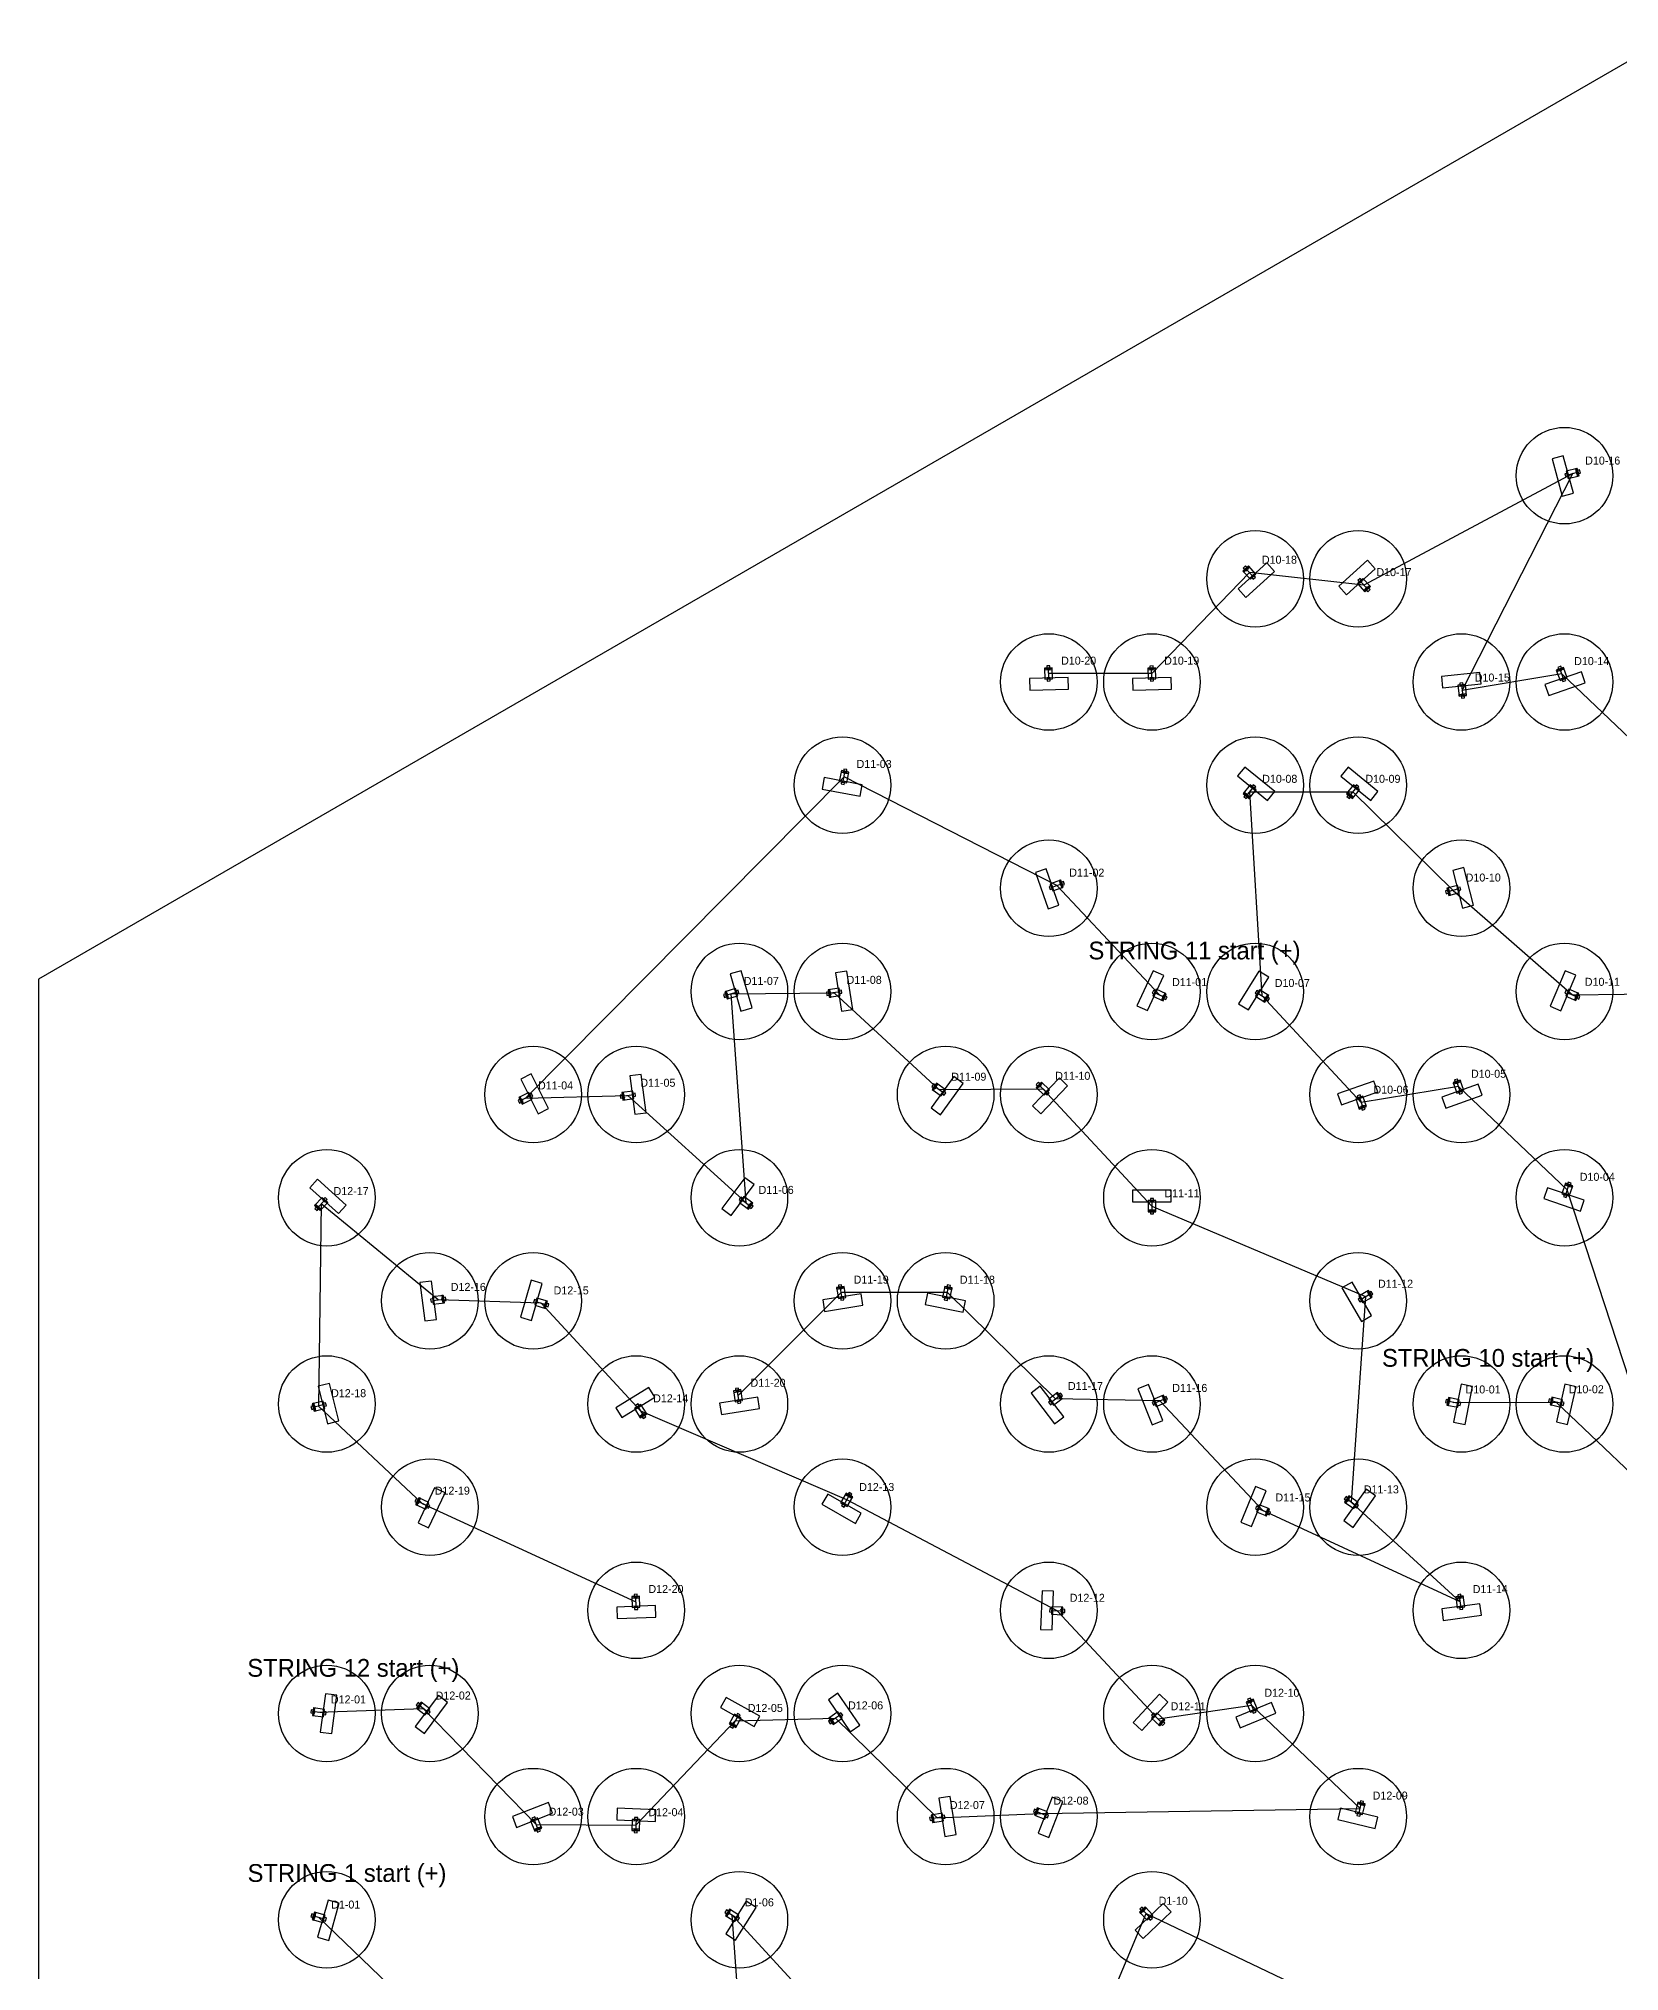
# Model space of a CAD drawing. Header units: millimetres. Extents: x -183 to 183, y -212 to 212.
# Drawn here: x -183.2 to -5.4, y -5.8 to 211.5 of the extents above; entities that cross this region are included whole.
import ezdxf

# ---------------------------------------------------------------- set-up
doc = ezdxf.new("R2010")
doc.units = ezdxf.units.MM
for name, color, linetype in [('ASM_ARROW', 4, 'Continuous'), ('ASM_BODY', 2, 'Continuous'), ('ASM_CATHODE_BAR', 6, 'Continuous'), ('ASM_PAD_ANODE', 1, 'Continuous'), ('ASM_PAD_CATHODE', 5, 'Continuous'), ('ASM_REF', 7, 'Continuous'), ('ASM_STRING_PATH', 30, 'Continuous'), ('CELL_DISC', 8, 'Continuous'), ('CELL_ISLAND', 3, 'Continuous'), ('OUTLINE', 7, 'Continuous')]:
    doc.layers.add(name, color=color, linetype=linetype)

msp = doc.modelspace()

# ---------------------------------------------------------------- linework, layer by layer
at = {"layer": 'ASM_ARROW'}
for p, q in [((-11.34, 162.47), (-10.03, 162.83)), ((-10.03, 162.83), (-10.36, 162.89)), ((-10.03, 162.83), (-10.28, 162.6)), ((-46.59, 151), (-47.49, 152)), ((-47.49, 152), (-47.18, 151.88)), ((-47.49, 152), (-47.4, 151.68)), ((-34.62, 150.6), (-33.71, 149.6)), ((-33.71, 149.6), (-34.02, 149.72)), ((-33.71, 149.6), (-33.8, 149.92)), ((-69.64, 140.82), (-69.78, 140.52)), ((-69.61, 139.47), (-69.64, 140.82)), ((-69.64, 140.82), (-69.49, 140.53)), ((-58.05, 140.82), (-58.19, 140.52)), ((-58.01, 139.47), (-58.05, 140.82)), ((-58.05, 140.82), (-57.89, 140.53)), ((-12.14, 140.73), (-12.18, 140.4)), ((-11.69, 139.46), (-12.14, 140.73)), ((-12.14, 140.73), (-11.9, 140.5)), ((-23.03, 137.58), (-23.21, 137.87)), ((-23.17, 138.93), (-23.03, 137.58)), ((-23.03, 137.58), (-22.91, 137.9)), ((-92.75, 127.87), (-92.5, 129.2)), ((-92.5, 129.2), (-92.7, 128.93)), ((-92.5, 129.2), (-92.41, 128.87)), ((-46.57, 127.39), (-47.43, 126.34)), ((-47.43, 126.34), (-47.35, 126.67)), ((-47.43, 126.34), (-47.12, 126.48)), ((-34.97, 127.39), (-35.83, 126.34)), ((-35.83, 126.34), (-35.75, 126.67)), ((-35.83, 126.34), (-35.52, 126.48)), ((-69.34, 116.09), (-68.06, 116.53)), ((-68.06, 116.53), (-68.4, 116.58)), ((-68.06, 116.53), (-68.3, 116.29)), ((-23.47, 115.93), (-24.77, 115.59)), ((-24.77, 115.59), (-24.52, 115.81)), ((-24.77, 115.59), (-24.45, 115.52)), ((-93.07, 104.36), (-94.41, 104.15)), ((-94.41, 104.15), (-94.13, 104.34)), ((-104.66, 104.32), (-105.96, 103.94)), ((-105.96, 103.94), (-105.71, 104.17)), ((-105.96, 103.94), (-105.63, 103.88)), ((-94.41, 104.15), (-94.09, 104.05)), ((-57.75, 104.28), (-56.53, 103.71)), ((-56.53, 103.71), (-56.86, 103.7)), ((-56.53, 103.71), (-56.74, 103.97)), ((-46.17, 104.25), (-45.02, 103.54)), ((-45.02, 103.54), (-45.35, 103.57)), ((-45.02, 103.54), (-45.19, 103.83)), ((-11.35, 104.29), (-10.1, 103.77)), ((-10.1, 103.77), (-10.44, 103.75)), ((-10.1, 103.77), (-10.32, 104.02)), ((-81.42, 92.96), (-82.51, 93.76)), ((-82.51, 93.76), (-82.18, 93.7)), ((-82.51, 93.76), (-82.36, 93.46)), ((-69.8, 92.99), (-70.77, 93.93)), ((-70.77, 93.93), (-70.45, 93.83)), ((-70.77, 93.93), (-70.66, 93.62)), ((-23.75, 94.33), (-23.79, 94)), ((-23.29, 93.06), (-23.75, 94.33)), ((-23.75, 94.33), (-23.51, 94.1)), ((-127.85, 92.68), (-129.06, 92.08)), ((-129.06, 92.08), (-128.85, 92.35)), ((-129.06, 92.08), (-128.72, 92.08)), ((-117.61, 92.59), (-117.33, 92.78)), ((-116.27, 92.77), (-117.61, 92.59)), ((-117.61, 92.59), (-117.3, 92.48)), ((-34.71, 92.54), (-34.26, 91.27)), ((-34.26, 91.27), (-34.5, 91.5)), ((-34.26, 91.27), (-34.22, 91.6)), ((-11.51, 81.46), (-11.07, 82.74)), ((-11.07, 82.74), (-11.31, 82.5)), ((-11.07, 82.74), (-11.03, 82.4)), ((-150.98, 81), (-151.89, 79.99)), ((-104.18, 81.03), (-103.1, 80.23)), ((-103.1, 80.23), (-103.25, 80.53)), ((-58, 80.92), (-58, 79.58)), ((-151.89, 79.99), (-151.8, 80.32)), ((-151.89, 79.99), (-151.58, 80.12)), ((-103.1, 80.23), (-103.43, 80.29)), ((-58, 79.58), (-58.15, 79.88)), ((-58, 79.58), (-57.85, 79.88)), ((-138.93, 69.64), (-137.59, 69.81)), ((-137.59, 69.81), (-137.9, 69.92)), ((-137.59, 69.81), (-137.87, 69.62)), ((-93.06, 71.2), (-93.16, 70.88)), ((-92.84, 69.87), (-93.06, 71.2)), ((-93.06, 71.2), (-92.86, 70.93)), ((-81.15, 69.87), (-80.88, 71.19)), ((-80.88, 71.19), (-81.08, 70.93)), ((-80.88, 71.19), (-80.79, 70.87)), ((-34.56, 69.74), (-33.4, 70.42)), ((-33.4, 70.42), (-33.73, 70.39)), ((-33.4, 70.42), (-33.58, 70.14)), ((-127.34, 69.52), (-126.04, 69.14)), ((-126.04, 69.14), (-126.37, 69.08)), ((-126.04, 69.14), (-126.29, 69.37)), ((-104.65, 59.6), (-104.75, 59.29)), ((-104.44, 58.27), (-104.65, 59.6)), ((-104.65, 59.6), (-104.46, 59.33)), ((-69.38, 58.17), (-68.31, 58.99)), ((-68.31, 58.99), (-68.64, 58.93)), ((-68.31, 58.99), (-68.46, 58.69)), ((-151.07, 57.93), (-152.38, 57.61)), ((-152.38, 57.61), (-152.12, 57.82)), ((-152.38, 57.61), (-152.05, 57.53)), ((-115.86, 57.77), (-115.15, 56.62)), ((-115.15, 56.62), (-115.43, 56.79)), ((-115.15, 56.62), (-115.18, 56.95)), ((-57.74, 58.1), (-56.49, 58.61)), ((-56.49, 58.61), (-56.83, 58.64)), ((-56.49, 58.61), (-56.72, 58.36)), ((-24.79, 58.32), (-24.47, 58.41)), ((-23.47, 58.05), (-24.79, 58.32)), ((-24.79, 58.32), (-24.53, 58.11)), ((-13.19, 58.36), (-12.86, 58.44)), ((-11.87, 58.06), (-13.19, 58.36)), ((-13.19, 58.36), (-12.93, 58.15)), ((-140.67, 47.1), (-140.33, 47.11)), ((-139.45, 46.52), (-140.67, 47.1)), ((-140.67, 47.1), (-140.46, 46.83)), ((-92.66, 46.64), (-91.99, 47.81)), ((-91.99, 47.81), (-92.27, 47.62)), ((-91.99, 47.81), (-92.01, 47.47)), ((-46.15, 46.3), (-44.9, 45.78)), ((-44.9, 45.78), (-45.23, 45.76)), ((-44.9, 45.78), (-45.12, 46.04)), ((-35.02, 46.56), (-36.12, 47.34)), ((-36.12, 47.34), (-35.79, 47.29)), ((-36.12, 47.34), (-35.97, 47.04)), ((-116.06, 36.42), (-116.2, 36.12)), ((-116.01, 35.08), (-116.06, 36.42)), ((-116.06, 36.42), (-115.9, 36.13)), ((-69.33, 34.79), (-67.98, 34.73)), ((-67.98, 34.73), (-68.27, 34.9)), ((-23.41, 36.41), (-23.52, 36.09)), ((-23.24, 35.07), (-23.41, 36.41)), ((-23.41, 36.41), (-23.23, 36.13)), ((-67.98, 34.73), (-68.28, 34.6)), ((-139.42, 23.36), (-140.5, 24.18)), ((-140.5, 24.18), (-140.17, 24.12)), ((-140.5, 24.18), (-140.35, 23.88)), ((-47.02, 24.7), (-47.04, 24.37)), ((-46.51, 23.45), (-47.02, 24.7)), ((-47.02, 24.7), (-46.77, 24.48)), ((-152.41, 23.41), (-152.09, 23.52)), ((-151.07, 23.24), (-152.41, 23.41)), ((-152.41, 23.41), (-152.13, 23.23)), ((-104.53, 22.96), (-105.19, 21.78)), ((-105.19, 21.78), (-105.18, 22.12)), ((-105.19, 21.78), (-104.91, 21.97)), ((-93.03, 23.05), (-94.14, 22.29)), ((-94.14, 22.29), (-93.98, 22.58)), ((-94.14, 22.29), (-93.81, 22.33)), ((-57.8, 23.01), (-56.81, 22.1)), ((-56.81, 22.1), (-57.13, 22.19)), ((-56.81, 22.1), (-56.92, 22.41)), ((-34.74, 11.87), (-34.42, 13.18)), ((-34.42, 13.18), (-34.64, 12.92)), ((-34.42, 13.18), (-34.35, 12.85)), ((-127.5, 11.34), (-127.01, 10.09)), ((-116.01, 11.32), (-116.07, 9.98)), ((-81.47, 11.56), (-82.81, 11.35)), ((-82.81, 11.35), (-82.53, 11.54)), ((-82.81, 11.35), (-82.49, 11.25)), ((-71.11, 12.2), (-70.78, 12.22)), ((-69.86, 11.7), (-71.11, 12.2)), ((-71.11, 12.2), (-70.89, 11.95)), ((-127.01, 10.09), (-127.26, 10.31)), ((-127.01, 10.09), (-126.98, 10.42)), ((-116.07, 9.98), (-116.2, 10.28)), ((-116.07, 9.98), (-115.9, 10.27)), ((-152.36, 0.45), (-152.03, 0.51)), ((-151.06, 0.07), (-152.36, 0.45)), ((-152.36, 0.45), (-152.12, 0.22)), ((-104.63, 0.15), (-105.78, 0.87)), ((-105.78, 0.87), (-105.44, 0.83)), ((-105.78, 0.87), (-105.6, 0.58)), ((-58.19, 0.2), (-59.12, 1.18)), ((-59.12, 1.18), (-58.8, 1.07)), ((-59.12, 1.18), (-59.02, 0.86))]:
    msp.add_line(p, q, dxfattribs=at)
at = {"layer": 'ASM_BODY'}
for points in [[(-11.4, 162.9), (-11.18, 162.07), (-9.97, 162.4), (-10.19, 163.22)], [(-46.93, 150.75), (-46.3, 151.33), (-47.15, 152.25), (-47.77, 151.68)], [(-34.27, 150.84), (-34.9, 150.27), (-34.06, 149.35), (-33.43, 149.92)], [(-70.03, 139.51), (-69.18, 139.54), (-69.22, 140.79), (-70.07, 140.76)], [(-58.43, 139.51), (-57.58, 139.54), (-57.62, 140.79), (-58.47, 140.76)], [(-12.11, 139.37), (-11.31, 139.65), (-11.72, 140.83), (-12.53, 140.54)], [(-22.74, 138.92), (-23.59, 138.83), (-23.46, 137.59), (-22.61, 137.68)], [(-93.16, 128), (-92.32, 127.84), (-92.09, 129.07), (-92.93, 129.23)], [(-46.28, 127.08), (-46.94, 127.62), (-47.73, 126.65), (-47.07, 126.11)], [(-34.67, 127.08), (-35.34, 127.62), (-36.12, 126.65), (-35.46, 126.11)], [(-69.43, 116.51), (-69.15, 115.7), (-67.97, 116.11), (-68.25, 116.92)], [(-23.41, 115.51), (-23.62, 116.33), (-24.83, 116.02), (-24.62, 115.19)], [(-104.59, 103.9), (-104.83, 104.72), (-106.03, 104.36), (-105.79, 103.55)], [(-93.06, 103.93), (-93.19, 104.77), (-94.42, 104.58), (-94.29, 103.74)], [(-57.53, 104.65), (-57.89, 103.88), (-56.75, 103.35), (-56.39, 104.12)], [(-45.9, 104.59), (-46.35, 103.87), (-45.29, 103.21), (-44.84, 103.93)], [(-11.13, 104.66), (-11.47, 103.88), (-10.32, 103.39), (-9.98, 104.18)], [(-81.71, 92.65), (-81.21, 93.33), (-82.22, 94.07), (-82.72, 93.38)], [(-70.13, 92.72), (-69.54, 93.33), (-70.43, 94.2), (-71.03, 93.59)], [(-23.71, 92.96), (-22.91, 93.25), (-23.33, 94.43), (-24.13, 94.14)], [(-127.7, 92.28), (-128.08, 93.04), (-129.2, 92.48), (-128.82, 91.72)], [(-116.27, 92.34), (-116.38, 93.18), (-117.62, 93.02), (-117.51, 92.18)], [(-34.29, 92.63), (-35.09, 92.35), (-34.68, 91.17), (-33.88, 91.45)], [(-11.9, 81.65), (-11.09, 81.37), (-10.68, 82.55), (-11.49, 82.83)], [(-150.7, 80.67), (-151.33, 81.24), (-152.17, 80.32), (-151.54, 79.75)], [(-103.89, 81.34), (-104.39, 80.67), (-103.39, 79.92), (-102.89, 80.6)], [(-57.58, 80.88), (-58.42, 80.88), (-58.42, 79.62), (-57.58, 79.62)], [(-138.93, 70.06), (-138.82, 69.22), (-137.58, 69.38), (-137.69, 70.22)], [(-127.17, 69.92), (-127.41, 69.1), (-126.21, 68.75), (-125.97, 69.57)], [(-93.27, 69.85), (-92.43, 69.99), (-92.63, 71.22), (-93.47, 71.09)], [(-81.55, 70), (-80.72, 69.83), (-80.47, 71.06), (-81.31, 71.23)], [(-34.73, 70.13), (-34.31, 69.4), (-33.22, 70.02), (-33.65, 70.76)], [(-104.87, 58.26), (-104.03, 58.39), (-104.22, 59.62), (-105.06, 59.49)], [(-69.6, 58.53), (-69.08, 57.86), (-68.09, 58.62), (-68.61, 59.3)], [(-57.86, 58.52), (-57.54, 57.73), (-56.38, 58.2), (-56.7, 58.99)], [(-23.6, 57.65), (-23.44, 58.48), (-24.66, 58.72), (-24.83, 57.89)], [(-12.01, 57.66), (-11.82, 58.49), (-13.04, 58.76), (-13.23, 57.93)], [(-151.01, 57.51), (-151.22, 58.33), (-152.43, 58.03), (-152.22, 57.21)], [(-115.47, 57.95), (-116.19, 57.5), (-115.54, 56.44), (-114.81, 56.88)], [(-93.01, 46.89), (-92.27, 46.47), (-91.65, 47.55), (-92.39, 47.98)], [(-139.68, 46.16), (-139.31, 46.92), (-140.44, 47.46), (-140.81, 46.69)], [(-45.94, 46.67), (-46.26, 45.88), (-45.1, 45.41), (-44.78, 46.2)], [(-35.31, 46.24), (-34.82, 46.94), (-35.84, 47.66), (-36.33, 46.97)], [(-116.44, 35.11), (-115.59, 35.14), (-115.63, 36.39), (-116.48, 36.36)], [(-69.26, 35.21), (-69.29, 34.36), (-68.04, 34.31), (-68.01, 35.16)], [(-23.66, 35.07), (-22.82, 35.18), (-22.99, 36.42), (-23.83, 36.3)], [(-139.72, 23.06), (-139.2, 23.73), (-140.2, 24.49), (-140.71, 23.81)], [(-46.92, 23.34), (-46.13, 23.66), (-46.61, 24.82), (-47.39, 24.49)], [(-151.18, 22.82), (-151.07, 23.66), (-152.31, 23.83), (-152.42, 22.99)], [(-104.19, 22.71), (-104.93, 23.12), (-105.54, 22.03), (-104.8, 21.62)], [(-92.83, 22.67), (-93.31, 23.37), (-94.34, 22.66), (-93.86, 21.96)], [(-57.47, 23.29), (-58.05, 22.67), (-57.13, 21.82), (-56.55, 22.44)], [(-35.14, 12.02), (-34.31, 11.82), (-34.02, 13.03), (-34.85, 13.23)], [(-127.09, 11.45), (-127.88, 11.14), (-127.42, 9.98), (-126.63, 10.29)], [(-115.59, 11.26), (-116.44, 11.29), (-116.49, 10.04), (-115.64, 10.01)], [(-81.46, 11.13), (-81.59, 11.97), (-82.82, 11.78), (-82.69, 10.94)], [(-70.06, 11.32), (-69.75, 12.12), (-70.91, 12.57), (-71.22, 11.78)], [(-151.23, -0.32), (-151, 0.5), (-152.2, 0.84), (-152.43, 0.02)], [(-104.9, -0.19), (-104.45, 0.53), (-105.51, 1.2), (-105.96, 0.48)], [(-58.53, -0.06), (-57.91, 0.53), (-58.77, 1.44), (-59.39, 0.85)]]:
    msp.add_lwpolyline(points, close=True, dxfattribs=at)
at = {"layer": 'ASM_CATHODE_BAR'}
for points in [[(-10.37, 163.18), (-10.14, 162.36), (-10.03, 162.39), (-10.25, 163.21)], [(-47.65, 151.55), (-47.02, 152.12), (-47.1, 152.21), (-47.73, 151.63)], [(-33.55, 150.05), (-34.18, 149.48), (-34.1, 149.39), (-33.47, 149.96)], [(-70.06, 140.58), (-69.21, 140.61), (-69.22, 140.73), (-70.06, 140.7)], [(-58.46, 140.58), (-57.62, 140.61), (-57.62, 140.73), (-58.47, 140.7)], [(-12.46, 140.37), (-11.66, 140.66), (-11.7, 140.77), (-12.51, 140.49)], [(-22.63, 137.86), (-23.48, 137.77), (-23.47, 137.65), (-22.62, 137.74)], [(-92.96, 129.05), (-92.13, 128.89), (-92.1, 129.01), (-92.94, 129.17)], [(-46.95, 126.25), (-47.61, 126.79), (-47.69, 126.69), (-47.03, 126.16)], [(-35.35, 126.25), (-36.01, 126.78), (-36.09, 126.69), (-35.42, 126.16)], [(-68.42, 116.86), (-68.14, 116.06), (-68.03, 116.09), (-68.31, 116.9)], [(-24.44, 115.24), (-24.66, 116.06), (-24.77, 116.03), (-24.56, 115.21)], [(-105.62, 103.6), (-105.86, 104.41), (-105.97, 104.38), (-105.73, 103.56)], [(-94.11, 103.77), (-94.24, 104.61), (-94.36, 104.59), (-94.23, 103.75)], [(-56.56, 104.19), (-56.92, 103.42), (-56.81, 103.37), (-56.45, 104.14)], [(-44.99, 104.03), (-45.44, 103.3), (-45.34, 103.24), (-44.89, 103.96)], [(-10.15, 104.25), (-10.48, 103.46), (-10.37, 103.42), (-10.04, 104.2)], [(-82.58, 93.28), (-82.08, 93.96), (-82.17, 94.03), (-82.67, 93.35)], [(-70.9, 93.47), (-70.31, 94.08), (-70.39, 94.16), (-70.98, 93.55)], [(-24.07, 93.97), (-23.27, 94.26), (-23.31, 94.37), (-24.11, 94.08)], [(-128.66, 91.8), (-129.04, 92.56), (-129.15, 92.51), (-128.77, 91.75)], [(-117.33, 92.2), (-117.44, 93.05), (-117.56, 93.03), (-117.45, 92.19)], [(-33.94, 91.62), (-34.74, 91.34), (-34.7, 91.23), (-33.9, 91.51)], [(-11.55, 82.66), (-10.74, 82.38), (-10.7, 82.49), (-11.51, 82.77)], [(-151.42, 79.88), (-152.05, 80.45), (-152.13, 80.36), (-151.5, 79.79)], [(-103.03, 80.7), (-103.54, 80.02), (-103.44, 79.95), (-102.93, 80.63)], [(-57.58, 79.81), (-58.42, 79.81), (-58.42, 79.69), (-57.58, 79.69)], [(-137.87, 70.2), (-137.76, 69.36), (-137.64, 69.37), (-137.75, 70.21)], [(-126.14, 69.62), (-126.38, 68.8), (-126.27, 68.77), (-126.03, 69.58)], [(-93.44, 70.91), (-92.6, 71.05), (-92.62, 71.16), (-93.46, 71.03)], [(-81.34, 71.05), (-80.51, 70.88), (-80.48, 71), (-81.32, 71.17)], [(-33.81, 70.67), (-33.38, 69.93), (-33.28, 69.99), (-33.7, 70.73)], [(-105.04, 59.31), (-104.2, 59.44), (-104.22, 59.56), (-105.06, 59.43)], [(-68.75, 59.19), (-68.23, 58.51), (-68.14, 58.58), (-68.66, 59.26)], [(-56.87, 58.92), (-56.55, 58.13), (-56.44, 58.18), (-56.76, 58.96)], [(-24.65, 57.85), (-24.48, 58.69), (-24.6, 58.71), (-24.77, 57.88)], [(-13.05, 57.89), (-12.87, 58.72), (-12.98, 58.75), (-13.17, 57.92)], [(-152.05, 57.25), (-152.26, 58.08), (-152.37, 58.05), (-152.17, 57.22)], [(-114.91, 57.03), (-115.63, 56.59), (-115.57, 56.49), (-114.84, 56.93)], [(-92.47, 47.82), (-91.74, 47.4), (-91.68, 47.5), (-92.41, 47.93)], [(-140.64, 46.62), (-140.28, 47.38), (-140.38, 47.44), (-140.75, 46.67)], [(-44.95, 46.26), (-45.27, 45.48), (-45.16, 45.43), (-44.84, 46.22)], [(-36.18, 46.86), (-35.69, 47.55), (-35.79, 47.62), (-36.28, 46.93)], [(-116.47, 36.18), (-115.62, 36.21), (-115.63, 36.33), (-116.48, 36.3)], [(-68.19, 35.17), (-68.22, 34.32), (-68.1, 34.31), (-68.07, 35.16)], [(-23.81, 36.13), (-22.96, 36.24), (-22.98, 36.36), (-23.82, 36.24)], [(-140.57, 23.7), (-140.06, 24.38), (-140.15, 24.45), (-140.67, 23.77)], [(-47.33, 24.33), (-46.54, 24.65), (-46.59, 24.76), (-47.37, 24.44)], [(-152.24, 22.96), (-152.13, 23.81), (-152.25, 23.82), (-152.36, 22.98)], [(-104.71, 21.77), (-105.45, 22.19), (-105.51, 22.08), (-104.77, 21.67)], [(-93.71, 22.06), (-94.19, 22.77), (-94.29, 22.7), (-93.81, 22)], [(-56.69, 22.57), (-57.26, 21.94), (-57.17, 21.86), (-56.6, 22.48)], [(-34.89, 13.06), (-34.06, 12.86), (-34.03, 12.97), (-34.86, 13.17)], [(-82.51, 10.97), (-82.64, 11.81), (-82.76, 11.79), (-82.63, 10.95)], [(-71.05, 11.71), (-70.74, 12.51), (-70.85, 12.55), (-71.17, 11.76)], [(-126.7, 10.46), (-127.49, 10.15), (-127.44, 10.03), (-126.65, 10.34)], [(-115.63, 10.19), (-116.48, 10.22), (-116.49, 10.1), (-115.64, 10.07)], [(-152.26, -0.03), (-152.03, 0.79), (-152.14, 0.82), (-152.37, 0.01)], [(-105.81, 0.38), (-105.35, 1.1), (-105.46, 1.17), (-105.91, 0.45)], [(-59.27, 0.72), (-58.65, 1.3), (-58.73, 1.39), (-59.35, 0.81)]]:
    msp.add_lwpolyline(points, close=True, dxfattribs=at)
at = {"layer": 'ASM_PAD_ANODE'}
for points in [[(-11.55, 162.59), (-11.46, 162.26), (-11.12, 162.35), (-11.21, 162.69)], [(-46.6, 150.76), (-46.34, 150.99), (-46.57, 151.25), (-46.83, 151.01)], [(-34.6, 150.84), (-34.86, 150.61), (-34.63, 150.35), (-34.37, 150.58)], [(-69.78, 139.29), (-69.43, 139.31), (-69.44, 139.65), (-69.79, 139.65)], [(-58.18, 139.29), (-57.83, 139.31), (-57.84, 139.66), (-58.19, 139.65)], [(-23.02, 139.12), (-23.36, 139.08), (-23.33, 138.73), (-22.98, 138.77)], [(-11.8, 139.24), (-11.47, 139.35), (-11.59, 139.68), (-11.91, 139.57)], [(-92.95, 127.73), (-92.61, 127.67), (-92.55, 128.01), (-92.89, 128.07)], [(-46.33, 127.41), (-46.6, 127.63), (-46.82, 127.36), (-46.55, 127.14)], [(-34.73, 127.41), (-35, 127.63), (-35.22, 127.36), (-34.95, 127.14)], [(-69.56, 116.2), (-69.45, 115.87), (-69.12, 115.98), (-69.23, 116.31)], [(-23.25, 115.81), (-23.34, 116.14), (-23.68, 116.06), (-23.59, 115.72)], [(-104.45, 104.2), (-104.55, 104.54), (-104.88, 104.44), (-104.78, 104.11)], [(-92.87, 104.21), (-92.93, 104.56), (-93.27, 104.5), (-93.22, 104.16)], [(-57.84, 104.52), (-57.98, 104.2), (-57.67, 104.05), (-57.52, 104.37)], [(-46.22, 104.5), (-46.41, 104.2), (-46.11, 104.01), (-45.92, 104.31)], [(-11.44, 104.52), (-11.58, 104.2), (-11.25, 104.06), (-11.12, 104.39)], [(-127.61, 92.6), (-127.77, 92.91), (-128.08, 92.76), (-127.93, 92.44)], [(-116.08, 92.61), (-116.12, 92.96), (-116.47, 92.92), (-116.42, 92.57)], [(-81.38, 92.72), (-81.18, 93), (-81.46, 93.21), (-81.67, 92.92)], [(-69.79, 92.74), (-69.55, 93), (-69.8, 93.24), (-70.05, 92.99)], [(-34.6, 92.76), (-34.93, 92.65), (-34.82, 92.32), (-34.49, 92.43)], [(-23.4, 92.83), (-23.07, 92.95), (-23.19, 93.28), (-23.52, 93.17)], [(-150.74, 81.01), (-151, 81.24), (-151.23, 80.98), (-150.97, 80.75)], [(-104.22, 81.28), (-104.42, 81), (-104.14, 80.79), (-103.94, 81.07)], [(-57.83, 81.1), (-58.17, 81.1), (-58.17, 80.75), (-57.83, 80.75)], [(-11.73, 81.35), (-11.4, 81.24), (-11.29, 81.57), (-11.62, 81.68)], [(-139.12, 69.79), (-139.08, 69.44), (-138.73, 69.48), (-138.78, 69.83)], [(-127.45, 69.74), (-127.55, 69.4), (-127.22, 69.31), (-127.12, 69.64)], [(-92.99, 69.67), (-92.64, 69.73), (-92.7, 70.07), (-93.04, 70.02)], [(-81.35, 69.73), (-81.01, 69.66), (-80.94, 70.01), (-81.28, 70.08)], [(-34.8, 69.8), (-34.63, 69.5), (-34.32, 69.67), (-34.5, 69.98)], [(-150.85, 57.81), (-150.94, 58.15), (-151.28, 58.06), (-151.19, 57.72)], [(-115.8, 58.01), (-116.1, 57.82), (-115.91, 57.52), (-115.61, 57.71)], [(-104.59, 58.07), (-104.24, 58.13), (-104.3, 58.47), (-104.64, 58.42)], [(-69.63, 58.2), (-69.41, 57.92), (-69.14, 58.13), (-69.35, 58.41)], [(-57.97, 58.2), (-57.84, 57.88), (-57.52, 58.01), (-57.65, 58.33)], [(-23.33, 57.85), (-23.26, 58.19), (-23.61, 58.26), (-23.68, 57.92)], [(-11.74, 57.85), (-11.66, 58.19), (-12, 58.27), (-12.08, 57.93)], [(-139.37, 46.28), (-139.22, 46.6), (-139.53, 46.75), (-139.68, 46.44)], [(-92.9, 46.57), (-92.6, 46.4), (-92.42, 46.7), (-92.73, 46.88)], [(-46.24, 46.52), (-46.37, 46.2), (-46.05, 46.07), (-45.92, 46.39)], [(-34.98, 46.31), (-34.78, 46.6), (-35.07, 46.8), (-35.27, 46.52)], [(-116.18, 34.89), (-115.83, 34.91), (-115.84, 35.26), (-116.19, 35.24)], [(-69.49, 34.97), (-69.51, 34.62), (-69.16, 34.61), (-69.14, 34.96)], [(-23.39, 34.88), (-23.04, 34.92), (-23.09, 35.27), (-23.43, 35.22)], [(-150.92, 23.04), (-150.88, 23.39), (-151.22, 23.43), (-151.27, 23.09)], [(-139.38, 23.12), (-139.18, 23.4), (-139.45, 23.61), (-139.66, 23.33)], [(-104.3, 23.03), (-104.6, 23.2), (-104.77, 22.89), (-104.47, 22.72)], [(-92.78, 23), (-92.98, 23.29), (-93.27, 23.09), (-93.07, 22.8)], [(-57.81, 23.26), (-58.05, 23), (-57.79, 22.77), (-57.55, 23.02)], [(-46.6, 23.23), (-46.28, 23.36), (-46.41, 23.68), (-46.73, 23.55)], [(-127.4, 11.57), (-127.73, 11.44), (-127.6, 11.12), (-127.27, 11.24)], [(-115.83, 11.49), (-116.18, 11.51), (-116.19, 11.16), (-115.84, 11.14)], [(-81.27, 11.41), (-81.33, 11.76), (-81.67, 11.7), (-81.62, 11.36)], [(-69.76, 11.47), (-69.63, 11.8), (-69.95, 11.93), (-70.08, 11.6)], [(-34.95, 11.74), (-34.61, 11.66), (-34.52, 12), (-34.87, 12.08)], [(-150.94, -0.14), (-150.85, 0.2), (-151.19, 0.29), (-151.28, -0.04)], [(-104.58, -0.1), (-104.39, 0.2), (-104.69, 0.39), (-104.87, 0.09)], [(-58.2, -0.05), (-57.94, 0.19), (-58.18, 0.45), (-58.44, 0.21)]]:
    msp.add_lwpolyline(points, close=True, dxfattribs=at)
at = {"layer": 'ASM_PAD_CATHODE'}
for points in [[(-10.25, 162.95), (-10.15, 162.61), (-9.82, 162.7), (-9.91, 163.04)], [(-47.51, 151.75), (-47.25, 151.99), (-47.48, 152.25), (-47.74, 152.01)], [(-33.7, 149.84), (-33.95, 149.61), (-33.72, 149.35), (-33.46, 149.59)], [(-69.81, 140.65), (-69.46, 140.65), (-69.47, 141), (-69.82, 141)], [(-58.22, 140.64), (-57.87, 140.65), (-57.88, 141), (-58.23, 140.99)], [(-12.25, 140.51), (-11.92, 140.63), (-12.03, 140.96), (-12.36, 140.84)], [(-22.88, 137.78), (-23.22, 137.74), (-23.19, 137.39), (-22.84, 137.43)], [(-92.7, 129.06), (-92.36, 128.99), (-92.3, 129.34), (-92.64, 129.4)], [(-47.18, 126.37), (-47.45, 126.59), (-47.67, 126.32), (-47.4, 126.09)], [(-35.58, 126.36), (-35.85, 126.58), (-36.07, 126.31), (-35.8, 126.09)], [(-68.29, 116.64), (-68.17, 116.31), (-67.84, 116.42), (-67.96, 116.75)], [(-24.56, 115.47), (-24.65, 115.81), (-24.99, 115.72), (-24.9, 115.38)], [(-94.21, 104), (-94.26, 104.35), (-94.61, 104.3), (-94.55, 103.95)], [(-105.74, 103.82), (-105.84, 104.16), (-106.18, 104.06), (-106.08, 103.72)], [(-56.61, 103.94), (-56.76, 103.63), (-56.44, 103.48), (-56.3, 103.8)], [(-45.08, 103.78), (-45.26, 103.49), (-44.96, 103.3), (-44.78, 103.6)], [(-10.2, 104), (-10.33, 103.67), (-10.01, 103.54), (-9.88, 103.86)], [(-82.48, 93.51), (-82.27, 93.79), (-82.55, 94), (-82.76, 93.72)], [(-70.76, 93.69), (-70.52, 93.94), (-70.77, 94.18), (-71.01, 93.93)], [(-23.85, 94.11), (-23.52, 94.22), (-23.64, 94.55), (-23.97, 94.44)], [(-128.82, 92), (-128.98, 92.31), (-129.29, 92.16), (-129.14, 91.85)], [(-117.42, 92.44), (-117.46, 92.79), (-117.81, 92.75), (-117.76, 92.4)], [(-34.16, 91.49), (-34.49, 91.37), (-34.37, 91.04), (-34.04, 91.16)], [(-11.29, 82.63), (-10.96, 82.51), (-10.85, 82.84), (-11.18, 82.96)], [(-103.13, 80.47), (-103.34, 80.19), (-103.06, 79.98), (-102.85, 80.26)], [(-151.64, 80.01), (-151.9, 80.24), (-152.14, 79.98), (-151.88, 79.75)], [(-57.83, 79.75), (-58.17, 79.75), (-58.17, 79.4), (-57.83, 79.4)], [(-137.78, 69.96), (-137.74, 69.61), (-137.39, 69.65), (-137.44, 70)], [(-93.2, 71), (-92.86, 71.06), (-92.91, 71.41), (-93.26, 71.35)], [(-81.08, 71.06), (-80.74, 70.99), (-80.67, 71.33), (-81.02, 71.4)], [(-33.63, 70.48), (-33.46, 70.18), (-33.16, 70.35), (-33.33, 70.66)], [(-126.16, 69.36), (-126.26, 69.03), (-125.92, 68.93), (-125.82, 69.26)], [(-104.8, 59.41), (-104.45, 59.46), (-104.51, 59.8), (-104.85, 59.75)], [(-68.56, 59.02), (-68.34, 58.74), (-68.06, 58.96), (-68.28, 59.23)], [(-56.72, 58.71), (-56.59, 58.38), (-56.27, 58.52), (-56.4, 58.84)], [(-152.16, 57.48), (-152.25, 57.82), (-152.59, 57.73), (-152.5, 57.4)], [(-115.09, 56.86), (-115.39, 56.67), (-115.21, 56.38), (-114.91, 56.56)], [(-24.66, 58.11), (-24.59, 58.45), (-24.93, 58.52), (-25, 58.18)], [(-13.05, 58.15), (-12.97, 58.49), (-13.32, 58.57), (-13.39, 58.23)], [(-92.23, 47.74), (-91.93, 47.57), (-91.75, 47.87), (-92.06, 48.05)], [(-140.58, 46.87), (-140.43, 47.18), (-140.75, 47.33), (-140.9, 47.02)], [(-44.99, 46.01), (-45.12, 45.69), (-44.8, 45.55), (-44.67, 45.88)], [(-36.08, 47.1), (-35.88, 47.38), (-36.17, 47.59), (-36.37, 47.3)], [(-116.23, 36.24), (-115.88, 36.26), (-115.89, 36.6), (-116.24, 36.59)], [(-68.14, 34.92), (-68.16, 34.57), (-67.81, 34.55), (-67.79, 34.9)], [(-23.57, 36.21), (-23.22, 36.26), (-23.27, 36.61), (-23.61, 36.56)], [(-140.46, 23.93), (-140.25, 24.21), (-140.53, 24.42), (-140.74, 24.14)], [(-47.12, 24.47), (-46.79, 24.61), (-46.92, 24.93), (-47.25, 24.8)], [(-152.26, 23.22), (-152.21, 23.57), (-152.56, 23.61), (-152.61, 23.27)], [(-104.95, 21.85), (-105.26, 22.02), (-105.43, 21.71), (-105.12, 21.54)], [(-93.9, 22.24), (-94.1, 22.53), (-94.39, 22.33), (-94.19, 22.04)], [(-56.82, 22.34), (-57.05, 22.09), (-56.8, 21.85), (-56.56, 22.11)], [(-34.63, 13.05), (-34.29, 12.97), (-34.21, 13.31), (-34.55, 13.39)], [(-82.61, 11.2), (-82.66, 11.55), (-83.01, 11.5), (-82.95, 11.15)], [(-71.01, 11.97), (-70.89, 12.29), (-71.21, 12.42), (-71.34, 12.1)], [(-126.91, 10.31), (-127.24, 10.19), (-127.11, 9.86), (-126.78, 9.99)], [(-115.89, 10.14), (-116.23, 10.16), (-116.25, 9.81), (-115.9, 9.79)], [(-152.24, 0.23), (-152.15, 0.57), (-152.48, 0.66), (-152.58, 0.33)], [(-105.72, 0.62), (-105.53, 0.92), (-105.83, 1.11), (-106.02, 0.81)], [(-59.12, 0.93), (-58.87, 1.17), (-59.11, 1.43), (-59.37, 1.19)]]:
    msp.add_lwpolyline(points, close=True, dxfattribs=at)
at = {"layer": 'ASM_STRING_PATH'}
for points in [[(-24.13, 58.19), (-12.53, 58.21), (0.61, 45.67), (-11.29, 82.1), (-23.52, 93.69), (-34.49, 91.9), (-45.59, 103.9), (-47, 126.86), (-35.4, 126.86), (-24.12, 115.76), (-10.72, 104.03), (0.92, 104.16), (0.3, 128.5), (-11.92, 140.1), (-23.1, 138.25), (-10.68, 162.65), (-34.16, 150.1), (-47.04, 151.5), (-58.03, 140.15), (-69.62, 140.15)], [(-57.14, 104), (-68.7, 116.31), (-92.62, 128.53), (-128.45, 92.38), (-116.94, 92.68), (-103.64, 80.63), (-105.31, 104.13), (-93.74, 104.25), (-81.97, 93.36), (-70.28, 93.46), (-58, 80.25), (-33.98, 70.08), (-35.58, 46.95), (-23.33, 35.74), (-45.52, 46.04), (-57.12, 58.36), (-68.85, 58.58), (-81.01, 70.53), (-92.95, 70.54), (-104.55, 58.94)], [(-151.74, 23.33), (-139.96, 23.77), (-127.25, 10.71), (-116.04, 10.65), (-104.86, 22.37), (-93.58, 22.66), (-82.14, 11.45), (-70.48, 11.95), (-34.58, 12.52), (-46.76, 24.08), (-57.3, 22.56), (-68.65, 34.76), (-92.33, 47.22), (-115.5, 57.19), (-126.69, 69.33), (-138.26, 69.72), (-151.44, 80.5), (-151.72, 57.77), (-140.06, 46.81), (-116.03, 35.75)], [(-151.71, 0.26), (-139.96, -11.03), (-128.05, -10.76), (-115.89, -24.14), (-103.5, -23.5), (-105.2, 0.51), (-93.51, -12.23), (-82.12, -11.83), (-68.65, -23.17), (-58.65, 0.69), (-34.88, -10.65), (-57.12, -23.55), (-80.52, -34.14), (-92.45, -33.92), (-116.6, -45.67), (-140.13, -58.2), (-151.06, -82.11), (-151.55, -58.59), (-138.33, -35.18), (-150.84, -24.15)]]:
    msp.add_lwpolyline(points, dxfattribs=at)
at = {"layer": 'CELL_DISC'}
for centre in [(-11.6, 162.4), (-46.4, 150.8), (-34.8, 150.8), (-69.6, 139.2), (-58, 139.2), (-23.2, 139.2), (-11.6, 139.2), (-92.8, 127.6), (-46.4, 127.6), (-34.8, 127.6), (-69.6, 116), (-23.2, 116), (-104.4, 104.4), (-92.8, 104.4), (-58, 104.4), (-46.4, 104.4), (-11.6, 104.4), (-127.6, 92.8), (-116, 92.8), (-81.2, 92.8), (-69.6, 92.8), (-34.8, 92.8), (-23.2, 92.8), (-150.8, 81.2), (-104.4, 81.2), (-58, 81.2), (-11.6, 81.2), (-139.2, 69.6), (-127.6, 69.6), (-92.8, 69.6), (-81.2, 69.6), (-34.8, 69.6), (-150.8, 58), (-116, 58), (-104.4, 58), (-69.6, 58), (-58, 58), (-23.2, 58), (-11.6, 58), (-139.2, 46.4), (-92.8, 46.4), (-46.4, 46.4), (-34.8, 46.4), (-116, 34.8), (-69.6, 34.8), (-23.2, 34.8), (-150.8, 23.2), (-139.2, 23.2), (-104.4, 23.2), (-92.8, 23.2), (-58, 23.2), (-46.4, 23.2), (-127.6, 11.6), (-116, 11.6), (-81.2, 11.6), (-69.6, 11.6), (-34.8, 11.6), (-150.8, 0), (-104.4, 0), (-58, 0)]:
    msp.add_circle(centre, 5.43, dxfattribs=at)
at = {"layer": 'CELL_ISLAND'}
for points in [[(-12.99, 164.28), (-11.85, 160.08), (-10.6, 160.42), (-11.74, 164.62)], [(-47.44, 148.71), (-44.22, 151.63), (-45.09, 152.59), (-48.31, 149.67)], [(-33.76, 152.89), (-36.98, 149.97), (-36.11, 149.01), (-32.89, 151.93)], [(-71.75, 138.29), (-67.4, 138.41), (-67.44, 139.71), (-71.78, 139.59)], [(-60.15, 138.29), (-55.8, 138.41), (-55.84, 139.71), (-60.19, 139.59)], [(-21.12, 140.27), (-25.45, 139.82), (-25.32, 138.53), (-20.99, 138.98)], [(-13.37, 137.68), (-9.27, 139.12), (-9.7, 140.35), (-13.8, 138.9)], [(-95.09, 127.16), (-90.82, 126.36), (-90.58, 127.64), (-94.85, 128.44)], [(-44.18, 126.88), (-47.55, 129.63), (-48.37, 128.63), (-45, 125.88)], [(-32.58, 126.89), (-35.95, 129.63), (-36.77, 128.62), (-33.4, 125.88)], [(-71.11, 117.78), (-69.69, 113.67), (-68.46, 114.09), (-69.89, 118.2)], [(-21.83, 114.11), (-22.92, 118.32), (-24.18, 117.99), (-23.09, 113.78)], [(-102.97, 102.56), (-104.2, 106.73), (-105.45, 106.36), (-104.22, 102.19)], [(-91.63, 102.38), (-92.3, 106.68), (-93.58, 106.48), (-92.91, 102.18)], [(-57.85, 106.73), (-59.69, 102.79), (-58.51, 102.24), (-56.67, 106.18)], [(-45.98, 106.69), (-48.27, 103), (-47.16, 102.32), (-44.87, 106.01)], [(-11.53, 106.73), (-13.23, 102.73), (-12.03, 102.22), (-10.34, 106.23)], [(-125.88, 91.23), (-127.8, 95.13), (-128.97, 94.55), (-127.04, 90.65)], [(-114.88, 90.75), (-115.43, 95.06), (-116.72, 94.9), (-116.17, 90.59)], [(-81.79, 90.54), (-79.23, 94.06), (-80.29, 94.82), (-82.84, 91.31)], [(-70.5, 90.65), (-67.48, 93.77), (-68.41, 94.67), (-71.44, 91.55)], [(-33.03, 94.32), (-37.13, 92.89), (-36.7, 91.66), (-32.6, 93.09)], [(-24.96, 91.27), (-20.87, 92.73), (-21.3, 93.96), (-25.4, 92.49)], [(-148.62, 80.37), (-151.84, 83.29), (-152.72, 82.32), (-149.49, 79.41)], [(-103.78, 83.45), (-106.38, 79.97), (-105.34, 79.19), (-102.74, 82.67)], [(-55.83, 82.05), (-60.17, 82.05), (-60.17, 80.75), (-55.83, 80.75)], [(-13.93, 81.11), (-9.82, 79.69), (-9.4, 80.92), (-13.51, 82.33)], [(-140.32, 71.65), (-139.77, 67.34), (-138.48, 67.5), (-139.03, 71.81)], [(-127.81, 71.92), (-129.03, 67.75), (-127.78, 67.39), (-126.56, 71.56)], [(-94.81, 68.41), (-90.52, 69.11), (-90.72, 70.39), (-95.02, 69.7)], [(-83.5, 69.2), (-79.24, 68.34), (-78.98, 69.61), (-83.24, 70.47)], [(-36.63, 71.05), (-34.44, 67.29), (-33.32, 67.95), (-35.5, 71.71)], [(-149.45, 56.1), (-150.5, 60.31), (-151.76, 60), (-150.71, 55.78)], [(-114.59, 59.86), (-118.3, 57.59), (-117.62, 56.48), (-113.91, 58.76)], [(-106.42, 56.82), (-102.12, 57.5), (-102.32, 58.78), (-106.62, 58.11)], [(-71.6, 59.21), (-68.95, 55.76), (-67.92, 56.55), (-70.56, 60)], [(-59.6, 59.7), (-57.97, 55.67), (-56.77, 56.16), (-58.4, 60.18)], [(-22.79, 55.7), (-21.94, 59.97), (-23.22, 60.22), (-24.07, 55.96)], [(-11.25, 55.69), (-10.29, 59.93), (-11.56, 60.22), (-12.52, 55.98)], [(-139.37, 44.07), (-137.5, 48), (-138.67, 48.56), (-140.54, 44.63)], [(-95.11, 46.74), (-91.34, 44.58), (-90.69, 45.71), (-94.46, 47.87)], [(-46.36, 48.73), (-48.01, 44.71), (-46.81, 44.22), (-45.16, 48.24)], [(-35.37, 44.13), (-32.85, 47.68), (-33.91, 48.43), (-36.43, 44.89)], [(-70.36, 37.01), (-70.54, 32.66), (-69.24, 32.61), (-69.06, 36.95)], [(-118.14, 33.87), (-113.8, 34.03), (-113.84, 35.33), (-118.19, 35.17)], [(-25.24, 33.67), (-20.93, 34.25), (-21.11, 35.53), (-25.41, 34.96)], [(-150.25, 20.93), (-149.67, 25.24), (-150.96, 25.41), (-151.53, 21.11)], [(-139.83, 20.95), (-137.21, 24.43), (-138.25, 25.21), (-140.87, 21.73)], [(-102.09, 22.89), (-105.89, 25), (-106.52, 23.86), (-102.72, 21.75)], [(-90.87, 21.88), (-93.32, 25.48), (-94.39, 24.74), (-91.95, 21.15)], [(-57.15, 25.37), (-60.1, 22.18), (-59.14, 21.3), (-56.2, 24.49)], [(-48.09, 21.59), (-44.07, 23.24), (-44.56, 24.45), (-48.58, 22.79)], [(-125.88, 13.18), (-129.93, 11.6), (-129.46, 10.39), (-125.41, 11.97)], [(-80.03, 9.58), (-80.69, 13.88), (-81.98, 13.68), (-81.31, 9.38)], [(-69.61, 9.27), (-68.01, 13.31), (-69.22, 13.79), (-70.81, 9.74)], [(-113.79, 12.36), (-118.14, 12.54), (-118.19, 11.24), (-113.85, 11.06)], [(-37.11, 11.28), (-32.88, 10.27), (-32.58, 11.53), (-36.81, 12.54)], [(-150.58, -2.32), (-149.39, 1.86), (-150.64, 2.21), (-151.83, -1.97)], [(-104.84, -2.29), (-102.52, 1.39), (-103.62, 2.08), (-105.94, -1.6)], [(-58.99, -2.11), (-55.84, 0.88), (-56.73, 1.82), (-59.89, -1.17)]]:
    msp.add_lwpolyline(points, close=True, dxfattribs=at)
at = {"layer": 'OUTLINE'}
msp.add_lwpolyline([(0, 211.55), (-183.21, 105.77), (-183.21, -105.77), (0, -211.55), (183.21, -105.77), (183.21, 105.77)], close=True, dxfattribs=at)

# ---------------------------------------------------------------- texts
at = {"layer": 'ASM_REF'}
for s, height, p in [('D10-16', 0.9, (-9.28, 163.65)), ('D10-18', 0.9, (-45.64, 152.5)), ('D10-17', 0.9, (-32.76, 151.1)), ('D10-20', 0.9, (-68.22, 141.15)), ('D10-19', 0.9, (-56.63, 141.15)), ('D10-14', 0.9, (-10.52, 141.1)), ('D10-15', 0.9, (-21.7, 139.25)), ('D11-03', 0.9, (-91.22, 129.53)), ('D10-08', 0.9, (-45.6, 127.86)), ('D10-09', 0.9, (-34, 127.86)), ('D11-02', 0.9, (-67.3, 117.31)), ('D10-10', 0.9, (-22.72, 116.76)), ('STRING 11 start (+)', 2, (-65.14, 108)), ('D11-07', 0.9, (-103.91, 105.13)), ('D11-08', 0.9, (-92.34, 105.25)), ('D11-01', 0.9, (-55.74, 105)), ('D10-07', 0.9, (-44.19, 104.9)), ('D10-11', 0.9, (-9.32, 105.03)), ('D11-04', 0.9, (-127.05, 93.38)), ('D11-05', 0.9, (-115.54, 93.68)), ('D11-09', 0.9, (-80.57, 94.36)), ('D11-10', 0.9, (-68.88, 94.46)), ('D10-06', 0.9, (-33.09, 92.9)), ('D10-05', 0.9, (-22.12, 94.69)), ('D10-04', 0.9, (-9.89, 83.1)), ('D12-17', 0.9, (-150.04, 81.5)), ('D11-06', 0.9, (-102.24, 81.63)), ('D11-11', 0.9, (-56.6, 81.25)), ('D11-19', 0.9, (-91.55, 71.54)), ('D11-18', 0.9, (-79.61, 71.53)), ('D11-12', 0.9, (-32.58, 71.08)), ('D12-16', 0.9, (-136.86, 70.72)), ('D12-15', 0.9, (-125.29, 70.33)), ('STRING 10 start (+)', 2, (-32.13, 62.19)), ('D12-18', 0.9, (-150.32, 58.77)), ('D12-14', 0.9, (-114.1, 58.19)), ('D11-20', 0.9, (-103.15, 59.94)), ('D11-17', 0.9, (-67.45, 59.58)), ('D11-16', 0.9, (-55.72, 59.36)), ('D10-01', 0.9, (-22.73, 59.19)), ('D10-02', 0.9, (-11.13, 59.21)), ('D12-19', 0.9, (-138.66, 47.81)), ('D12-13', 0.9, (-90.93, 48.22)), ('D11-15', 0.9, (-44.12, 47.04)), ('D11-13', 0.9, (-34.18, 47.95)), ('D12-20', 0.9, (-114.63, 36.75)), ('D11-14', 0.9, (-21.93, 36.74)), ('D12-12', 0.9, (-67.25, 35.76)), ('STRING 12 start (+)', 2, (-159.74, 27.33)), ('D12-01', 0.9, (-150.34, 24.33)), ('D12-02', 0.9, (-138.56, 24.77)), ('D12-05', 0.9, (-103.46, 23.37)), ('D12-06', 0.9, (-92.18, 23.66)), ('D12-11', 0.9, (-55.9, 23.56)), ('D12-10', 0.9, (-45.36, 25.08)), ('D12-07', 0.9, (-80.74, 12.45)), ('D12-08', 0.9, (-69.08, 12.95)), ('D12-09', 0.9, (-33.18, 13.52)), ('D12-03', 0.9, (-125.85, 11.71)), ('D12-04', 0.9, (-114.64, 11.65)), ('STRING 1 start (+)', 2, (-159.71, 4.26)), ('D1-01', 0.9, (-150.31, 1.26)), ('D1-06', 0.9, (-103.8, 1.51)), ('D1-10', 0.9, (-57.25, 1.69))]:
    msp.add_text(s, height=height, dxfattribs=at).set_placement(p)

doc.saveas('drawing.dxf')
